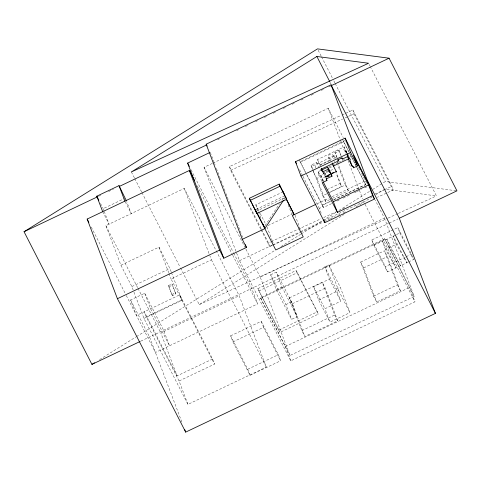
<?xml version="1.0" encoding="UTF-8"?>
<svg xmlns="http://www.w3.org/2000/svg" width="481" height="481" viewBox="0 0 481 481"><rect width="100%" height="100%" fill="white"/><g stroke="black" fill="none" stroke-linecap="round" stroke-linejoin="round"><path stroke-width="0.36" stroke-dasharray="2.4 1.8" d="M329.707 199.633L325.721 201.527L317.418 179.678L313.816 172.637L314.394 170.617M315.157 167.911L316.684 162.512L310.997 165.211L313.047 170.617M317.418 179.678L320.286 169.546L319.625 168.254M265.037 225.727L279.401 203.902M281.86 200.162L284.325 196.416M284.127 199.302L284.944 198.058M99.573 359.62L135.852 337.013M136.49 336.616L274.603 250.547M280.97 246.585L300.703 234.289M301.34 233.892L322.342 220.803M322.979 220.406L336.345 212.079M338.895 210.492L370.081 191.059M372.625 189.472L385.353 181.535L456.21 190.747M180.495 267.941L199.254 304.605L343.963 214.532M356.072 206.992L372.011 197.078M375.835 194.697L384.758 189.141L436.459 195.905L370.28 66.582M98.533 196.314L101.894 194.715M108.628 191.516L113.336 189.273M217.616 139.7L219.649 138.732M236.58 130.682L238.612 129.714M245.388 126.497L247.42 125.529M255.549 121.663L257.582 120.701M264.358 117.478L266.39 116.51M273.16 113.294L276.551 111.682M283.321 108.459L285.353 107.491M292.129 104.275L294.162 103.307M300.938 100.084L304.323 98.479M311.099 95.256L314.484 93.645M321.26 90.428L323.292 89.46M328.709 86.881L330.742 85.919M104.197 211.345L103.174 208.652L124.705 198.419M290.771 360.852L285.329 346.542L260.474 297.799L384.668 238.75L409.523 287.494L414.965 301.809L290.771 360.852L239.514 260.684L204.052 167.334L212.193 163.462M212.873 163.137L328.246 108.291L343.224 137.56M133.171 290.043L131.86 286.58L120.935 265.235L105.898 225.649L184.265 188.39L239.189 295.719L266.312 367.129L187.945 404.383L143.945 318.41L133.435 290.734M300.348 162.295L343.632 141.721L343.398 141.107L300.114 161.688L305.477 172.318M319.721 165.422L330.489 160.305L330.339 159.908L319.57 165.031L317.49 159.56L344.155 146.879L350.727 160.251M336.82 157.305L334.836 152.086L338.871 150.168L341.149 155.796M337.115 157.714L335.377 153.15L339.418 151.226M312.65 169.144L311.628 166.444L334.223 155.7L335.546 158.279M346.35 153.343L345.364 150.745L345.863 150.505L346.843 152.435M120.935 265.235L158.989 247.144L169.913 268.488L171.224 271.951M321.729 181.373L318.175 172.03L320.887 170.737M329.022 166.871L331.734 165.584M332.413 165.26L337.83 162.68M338.51 162.362L345.965 158.814M349.356 157.203L351.389 156.241M329.281 168.019L332.611 166.432M260.792 217.971L255.796 204.81L283.279 191.745M328.108 170.677L324.501 172.39L326.87 177.026L329.876 175.595M323.112 181.193L320.809 175.138L329.882 170.827M330.525 170.521L334.415 168.669M326.87 177.026L326.365 175.703L329.371 174.272M329.395 174.423L325.36 176.341L323.28 170.869M256.066 209.427L284.067 196.11M323.388 180.868L322.366 178.174L330.152 174.465M325.98 177.982L325.511 176.737L330.219 174.495M329.966 174.868L325.421 177.026L323.13 172.547M330.122 175.95L326.948 177.453L326.587 176.749L330.345 174.964M326.948 177.453L326.761 176.954L329.936 175.445M256.018 211.381L284.692 197.751M327.086 189.64L340.037 183.477L336.201 173.382M327.994 192.983L341.594 186.52L336.225 172.378M325.721 201.527L322.751 195.719L327.399 193.506M330.062 192.244L345.346 184.975L337.933 165.458M131.86 286.58L169.913 268.488M268.067 225.535L293.536 213.426M317.153 203.74L328.643 198.28M332.022 196.675L365.139 180.928M332.365 198.37L348.316 190.783L338.522 164.989M331.024 200.878L322.234 205.056L305.82 172.986M333.73 199.591L365.512 184.482L355.94 165.777M331.553 203.631L323.442 207.491L322.336 205.327L330.447 201.473M333.832 199.862L365.614 184.752L365.277 183.868M143.945 318.41L182.004 300.318L171.08 278.968L211.393 259.8L209.794 255.603M321.176 213.143L319.366 208.381L323.106 206.608L306.613 174.381M336.965 201.058L339.67 199.777M343.049 198.166L346.434 196.561M347.108 196.236L349.813 194.949M354.545 192.701L356.577 191.739M357.251 191.414L361.309 189.484M364.688 187.879L366.72 186.917M187.945 404.383L179.052 380.982L214.526 364.117L212.584 359.006L179.75 294.841L136.49 315.458L130.604 299.964L144.691 293.266L163.636 330.291L169.522 345.785L150.577 308.76L144.691 293.266M168.392 285.612L171.927 283.928L172.511 285.065L175.902 293.993L172.366 295.671L168.392 285.612L172.366 295.671M168.975 286.742L172.511 285.065M239.514 260.684L272.09 245.202M272.763 244.877L299.91 231.968M300.589 231.65L322.985 221.001M323.665 220.677L363.702 201.641L364.73 203.643M171.783 294.54L175.318 292.857L171.927 283.928M179.052 380.982L146.218 316.817L181.692 299.952L179.75 294.841M384.409 218.049L414.189 296.446L289.995 355.489L260.215 277.098L384.409 218.049L375.222 200.09M270.677 274.807L276.31 272.132L291.552 301.918L297.168 316.69L291.528 319.372L276.286 289.586L270.677 274.807L285.918 304.599L291.528 319.372M140.735 341.179L388.474 223.4M389.141 223.082L397.949 218.891M212.584 359.006L177.11 375.871L160.816 332.972L239.189 295.719M257.888 288.63L296.2 270.418L317.37 311.79L318.272 314.159L279.96 332.377L257.888 288.63L279.96 332.377M258.79 290.999L297.096 272.787L296.2 270.418M408.159 262.097L387.47 271.933L373.851 245.322L371.813 239.959L397.829 227.591L411.441 254.202L413.48 259.566L408.826 261.778M276.286 289.586L281.926 286.904L276.31 272.132M324.813 266.913L328.908 264.965L340.229 287.085L349.934 312.632L329.972 322.126L318.65 300.006L313.576 286.64L329.443 279.094L324.813 266.913L336.135 289.033L340.764 301.22L324.897 308.76L329.972 322.126M260.72 298.442L384.914 239.4M373.851 245.322L395.869 234.854M396.536 234.536L399.867 232.954L397.829 227.591M233.676 253.072L251.755 288.396L257.642 303.89L155.435 352.483L125.739 294.444M385.485 249.405L382.395 241.264L396.013 267.875L385.485 249.405L396.302 244.264L393.211 236.123L406.824 262.728L396.302 244.264M360.672 262.049L384.427 250.757L387.421 256.607L400.378 290.716L376.623 302.014L373.629 296.158L360.672 262.049L363.666 267.905L376.623 302.014M289.394 297.871L322.258 282.251L325.252 288.101L337.692 320.845L304.828 336.472L301.834 330.615L289.394 297.871L292.394 303.727L304.828 336.472M285.918 304.599L291.552 301.918M363.666 267.905L387.421 256.607M292.394 303.727L325.252 288.101M230.633 335.846L261.231 321.296L278.331 354.707L280.633 360.768L250.036 375.318L232.936 341.907L230.633 335.846L247.733 369.258L250.036 375.318M336.135 289.033L340.229 287.085M387.47 271.933L385.431 266.57L405.441 257.052M406.108 256.74L411.441 254.202M318.65 300.006L338.618 290.512L328.908 264.965M232.936 341.907L263.534 327.357L261.231 321.296M279.058 330.002L317.37 311.79M373.629 296.158L397.384 284.86L384.427 250.757M301.834 330.615L334.698 314.995L322.258 282.251M285.329 346.542L409.523 287.494M247.733 369.258L278.331 354.707M260.78 229.227L230.658 170.358L229.443 166.582L341.276 115.332M341.961 115.019L352.868 110.023L391.895 186.279L393.109 190.055L377.423 197.246M230.658 170.358L342.49 119.108M345.22 117.857L347.943 116.606M348.629 116.294L354.082 113.793L352.868 110.023M272.408 245.37L269.685 246.615L268.47 242.845L270.514 241.907M271.2 241.594L320.977 218.783M323.707 217.532L335.978 211.905M342.797 208.784L344.841 207.846M374.849 194.096L383.712 190.031M384.391 189.718L391.895 186.279M273.094 245.057L299.687 232.87M300.366 232.557L323.551 221.933M324.236 221.621L329.689 219.12M330.369 218.807L335.143 216.618M337.872 215.368L339.917 214.43M343.326 212.867L345.376 211.929M199.254 304.605L387.379 218.392M388.065 218.079L397.607 213.708M398.286 213.396L436.459 195.905M369.258 64.58L369.943 65.915M354.082 113.793L393.109 190.055M318.157 50.216L321.224 56.217M321.567 56.884L332.485 78.211M333.844 80.88L334.872 82.882M335.209 83.544L385.353 181.535M330.182 82.479L331.205 84.482M399.867 232.954L413.48 259.566M344.582 140.218L345.262 141.552M358.537 167.496L360.239 170.821M361.604 173.479L367.388 184.788M342.508 139.376L348.869 151.798M350.234 154.473L354.677 163.155M355.02 163.823L356.391 166.498M356.728 167.166L366.384 186.033M343.632 141.721L349.098 152.411M349.44 153.078L355.597 165.109M347.174 153.072L348.491 155.64M345.364 150.745L346.675 153.313M347.005 153.956L347.991 155.88M384.668 238.75L414.189 296.446M365.073 204.311L414.965 301.809M334.836 152.086L335.377 153.15M397.384 284.86L400.378 290.716M345.346 184.975L348.316 190.783M371.813 239.959L385.431 266.57M340.037 183.477L341.594 186.52M328.09 170.635L328.782 172M324.675 172.39L326.365 175.703M326.761 176.954L326.401 176.25L326.587 176.749M317.49 159.56L320.556 165.548M323.316 172.348L325.511 176.737M316.684 162.512L319.294 167.61M320.809 175.138L322.366 178.174M318.175 172.03L322.901 181.253M310.997 165.211L311.628 166.444M299.23 159.957L306.271 173.713M299.585 169.727L302.657 175.727M302.994 176.395L319.366 208.381M338.618 290.512L349.934 312.632M329.443 279.094L340.764 301.22M334.698 314.995L337.692 320.845M313.576 286.64L324.897 308.76M297.096 272.787L318.272 314.159M255.796 204.81L259.896 212.818M260.239 213.486L266.041 224.837M229.443 166.582L261.279 228.794M261.622 229.461L268.47 242.845M261.123 229.894L269.685 246.615M281.926 286.904L297.168 316.69M204.052 167.334L245.581 248.491M245.917 249.158L260.215 277.098M260.474 297.799L289.995 355.489M191.047 169.763L233.339 252.405M197.276 185.925L232.401 254.569M232.744 255.237L257.642 303.89M263.534 327.357L280.633 360.768M211.393 259.8L266.312 367.129M131.373 171.951L134.446 177.952M134.782 178.613L141.606 191.949M141.949 192.616L180.153 267.274M181.692 299.952L214.526 364.117M175.318 292.857L175.902 293.993M125.222 201.786L131.265 213.588L126.659 201.467M100.511 203.457L103.174 208.652M102.681 211.688L109.055 224.146L104.449 212.025M105.898 225.649L137.62 287.644M137.963 288.311L160.816 332.972M177.11 375.871L144.276 311.706L146.218 316.817M130.604 299.964L149.549 336.989L182.503 423.737M91.258 227.068L125.397 293.777M349.97 158.868L350.709 160.816M345.863 150.505L346.849 153.108M347.096 153.758L347.835 155.706M344.155 146.879L347.023 154.425M347.282 155.11L347.805 156.487M346.597 153.992L347.336 155.94M328.246 108.291L340.506 140.578M340.776 141.282L345.31 153.211M347.973 160.233L359.175 189.712M359.439 190.41L362.638 198.833M338.871 150.168L341.101 156.036M337.464 162.205L338.257 164.292M334.223 155.7L335.81 159.878M333.086 155.513A2.405 2.056 -20.8 0 1 330.152 158.303A2.405 2.056 -20.8 0 1 329.154 154.882A2.405 2.056 -20.8 0 1 333.086 155.513L334.337 158.796M328.511 156.956L330.008 160.894M312.909 169.817L322.751 195.719M313.305 171.29L313.816 172.637M323.106 206.608L323.442 207.491M321.999 204.443L322.336 205.327M295.003 215.205L300.853 230.603M288.275 204.906L291.696 213.907M266.991 226.87L272.042 240.169M272.312 240.873L273.106 242.971M210.305 152.321L214.292 162.812M214.556 163.51L215.091 164.911M216.42 168.41L220.935 180.297M221.2 181L225.721 192.887M225.986 193.59L227.044 196.386M227.315 197.084L232.359 210.377M232.63 211.075L237.145 222.968M237.41 223.665L238.474 226.467M238.738 227.164L242.725 237.656M184.265 188.39L209.53 254.9M171.489 272.643L182.004 300.318M158.989 247.144L168.711 272.739M168.975 273.436L171.08 278.968M334.818 161.195A2.405 2.056 -20.8 0 1 334.572 161.718M332.509 162.927A2.405 2.056 -20.8 0 1 331.902 162.903M330.182 161.015A2.405 2.056 -20.8 0 1 333.754 158.922M400.475 265.752L389.953 247.282L386.856 239.141L400.475 265.752"/><path stroke-width="0.72" d="M242.292 239.334L206.157 144.204L331.03 84.836L399.302 218.248L435.437 313.378L185.684 432.118L117.412 298.701L87.163 219.065L189.37 170.472L219.619 250.108L223.773 258.225L246.446 247.45L242.292 239.334L264.839 228.613L283.303 200.553M140.061 341.498L91.931 364.382L24.05 231.722L317.472 48.882L389.069 58.189L456.95 190.843L399.302 218.248M316.877 56.481L131.373 171.951L368.578 63.245L316.877 56.481L329.84 81.812M91.931 364.382L94.48 362.794M102.681 211.688L96.795 196.194L119.005 185.636L126.401 200.793M24.05 231.722L97.186 196.957M119.39 186.4L206.776 144.853M331.421 85.594L389.069 58.189M223.773 258.225L187.638 163.095L209.638 152.633M295.496 161.73L345.124 138.137L368.999 184.788L374.422 199.068L324.789 222.667L300.92 176.01L295.496 161.73L296.518 163.732M249.332 198.31L279.208 184.103L286.7 199.302L256.824 213.504L249.332 198.31L251.335 202.23M300.92 176.01L350.553 152.417L345.124 138.137M250.138 200.433L280.014 186.231L279.208 184.103M337.86 159.674L338.353 160.979L321.14 169.162L322.553 171.921L328.397 169.144L327.657 167.202L321.819 169.979L322.553 171.921M338.353 160.979L337.812 159.914L341.847 157.996L342.394 159.061L347.805 156.487L349.068 158.952L348.569 159.187L352.182 166.252L352.681 166.011L353.595 167.797L357.473 165.951L353.421 155.273L368.596 184.926L372.655 195.605L374.422 199.068M333.279 166.113L349.278 158.508M332.088 173.142L333.435 172.499M330.892 174.176L336.279 171.615L336.129 171.224M285.353 197.432L285.894 197.18M327.657 167.202L332.004 176.19L326.16 178.968L326.93 180.471L322.234 182.708L337.409 212.361L372.655 195.605M117.412 298.701L219.619 250.108M315.801 204.383L292.322 215.548L303.246 236.905L275.769 249.97L256.361 212.043M337.409 212.361L333.351 201.683L368.596 184.926M435.437 313.378L367.165 179.966L331.03 84.836M350.553 152.417L357.473 165.951M332.04 163.239L336.279 171.615M328.397 169.144L332.004 176.19M321.272 168.356L322.102 170.082M323.238 181.914L333.351 201.683M280.014 186.231L286.7 199.302M286.093 198.449L294.174 214.664L286.375 199.423M256.415 211.73L264.213 226.972L263.161 224.206M252.008 203.535L256.018 211.381M206.157 144.204L207.113 146.074M187.638 163.095L189.34 166.432M189.37 170.472L194.546 180.591M96.795 196.194L98.846 200.204M87.163 219.065L88.871 222.402M353.072 166.426L353.595 167.797M350.21 161.051L352.182 166.252M348.082 156.355L349.068 158.952M347.583 156.59L348.569 159.187M341.895 157.756L342.394 159.061M330.116 172.198L330.327 172.745L328.812 169.643L329.016 170.184M326.22 178.607L326.93 180.471M323.761 219.943L324.789 222.667M283.279 191.745L284.331 194.516M264.424 227.519L264.839 228.613M255.399 209.74L256.824 213.504M245.382 244.649L246.446 247.45M119.005 185.636L124.886 201.13M184.626 429.323L185.684 432.118"/></g></svg>
